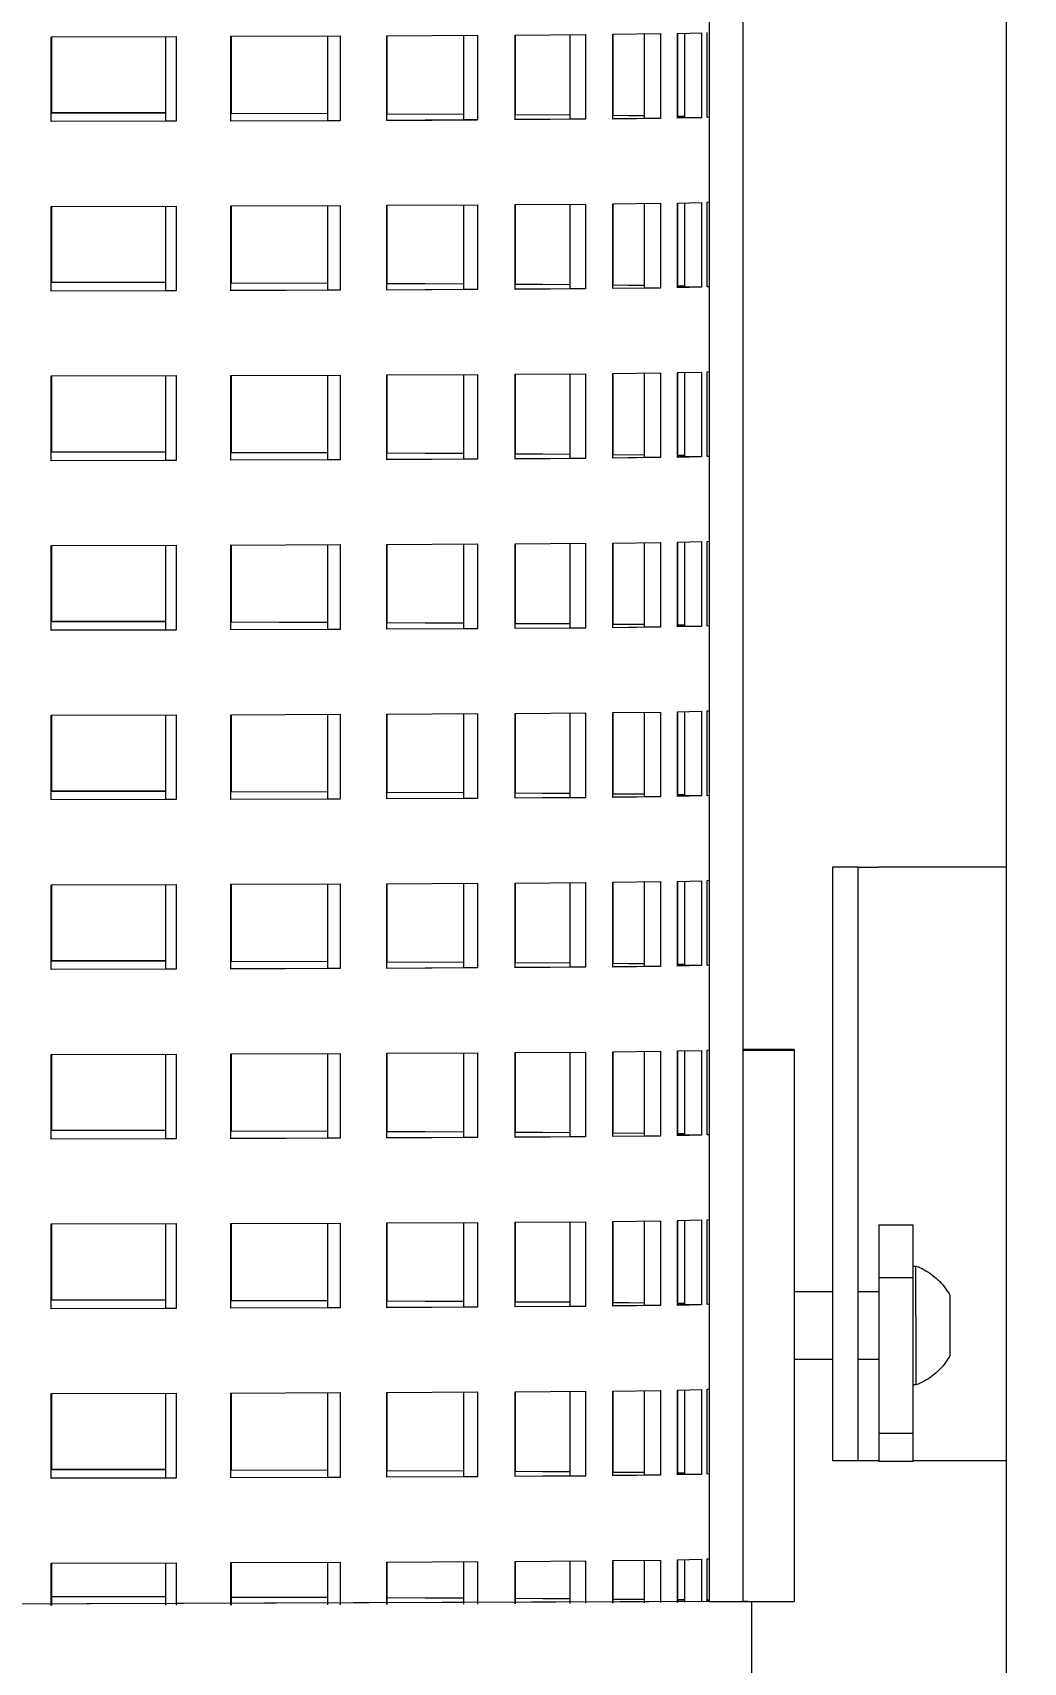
# Model space of a CAD drawing. Header units: millimetres. Extents: x 311 to 4068, y 1050 to 3803.
# Drawn here: x 828.9 to 945.8, y 2963.6 to 3155.8 of the extents above; entities that cross this region are included whole.
import ezdxf

# ---------------------------------------------------------------- set-up
doc = ezdxf.new("R2010")
doc.units = ezdxf.units.MM
doc.layers.add('ZANO_R', color=7, linetype='Continuous', lineweight=0)
doc.layers.add('ZANO_W', color=1, linetype='Continuous', lineweight=0)
doc.styles.get("Standard").update_dxf_attribs({"font": 'ARIALUNI.TTF'})
doc.dimstyles.new('pl i ang', dxfattribs={"dimtxt": 50, "dimasz": 50, "dimexe": 1.25, "dimexo": 0.625, "dimgap": 10, "dimtad": 1, "dimtoh": 1, "dimtxsty": 'Standard', "dimcen": 2.5, "dimclrd": 1, "dimclre": 1, "dimclrt": 1, "dimadec": 0, "dimazin": 0, "dimtfac": 1, "dimtmove": 0, "dimatfit": 3, "dimfxl": 1, "dimarcsym": 1})

# ---------------------------------------------------------------- blocks, each defined once
blk = doc.blocks.new('*D409')
at = {"layer": 'ZANO_W', "color": 1, "lineweight": -2}
for p, q in [((748.74, 3712.07), (1183.47, 3712.07)), ((1173.47, 3672.07), (1173.47, 2589.42)), ((1034.37, 2549.42), (1183.47, 2549.42))]:
    blk.add_line(p, q, dxfattribs=at)
at = {"layer": 'ZANO_W', "color": 1}
for points in [[(1180.14, 3672.07), (1166.81, 3672.07), (1173.47, 3712.07)], [(1166.81, 2589.42), (1180.14, 2589.42), (1173.47, 2549.42)]]:
    blk.add_solid(points, dxfattribs=at)
at = {"layer": 'ZANO_W', "color": 1, "insert": (1143.04, 3130.74), "char_height": 40, "attachment_point": 5, "rotation": 90}
blk.add_mtext('1163', dxfattribs=at)

msp = doc.modelspace()

# ---------------------------------------------------------------- linework, layer by layer
at = {"layer": 'ZANO_R'}
for p, q in [((908.74, 3310.7), (908.74, 2970.79)), ((912.74, 2970.79), (912.74, 3310.78)), ((943.74, 3297.42), (943.74, 2779.42)), ((831.14, 3155.33), (845.88, 3155.37)), ((831.14, 3145.33), (831.14, 3155.33)), ((831.17, 3155.33), (831.17, 3146.39)), ((844.62, 3155.37), (844.62, 3145.37)), ((845.88, 3155.37), (845.88, 3145.37)), ((852.33, 3155.39), (865.21, 3155.44)), ((852.33, 3145.39), (852.33, 3155.39)), ((852.35, 3155.39), (852.35, 3146.33)), ((863.72, 3155.43), (863.72, 3145.44)), ((865.21, 3155.44), (865.21, 3145.44)), ((870.72, 3155.46), (881.42, 3155.52)), ((870.72, 3145.46), (870.72, 3155.46)), ((870.73, 3155.46), (870.73, 3146.26)), ((879.75, 3155.51), (879.75, 3145.52)), ((881.42, 3155.52), (881.42, 3145.52)), ((885.86, 3155.54), (894.13, 3155.6)), ((885.86, 3145.54), (885.86, 3155.54)), ((885.87, 3155.54), (885.87, 3146.18)), ((892.3, 3155.59), (892.3, 3145.61)), ((894.13, 3155.6), (894.13, 3145.6)), ((897.37, 3155.63), (903, 3155.7)), ((897.37, 3145.63), (897.37, 3155.63)), ((897.38, 3155.63), (897.38, 3146.09)), ((901.07, 3155.67), (901.07, 3145.7)), ((903, 3155.7), (903, 3145.7)), ((904.98, 3155.73), (907.83, 3155.79)), ((904.98, 3145.73), (904.98, 3155.73)), ((904.99, 3155.73), (904.99, 3145.99)), ((905.84, 3155.74), (905.84, 3145.8)), ((907.83, 3155.79), (907.83, 3145.79)), ((908.5, 3145.83), (908.5, 3155.83)), ((831.17, 3146.39), (831.14, 3146.39)), ((831.14, 3146.38), (844.62, 3146.35)), ((844.62, 3146.36), (831.17, 3146.39)), ((852.35, 3146.33), (852.33, 3146.33)), ((852.33, 3146.32), (863.72, 3146.28)), ((852.35, 3146.33), (863.72, 3146.29)), ((845.88, 3145.37), (831.14, 3145.33)), ((844.62, 3145.37), (831.14, 3145.34)), ((845.88, 3145.37), (844.62, 3145.37)), ((865.21, 3145.44), (852.33, 3145.39)), ((863.72, 3145.44), (852.33, 3145.4)), ((865.21, 3145.44), (863.72, 3145.44)), ((870.73, 3146.26), (870.72, 3146.26)), ((870.72, 3146.25), (879.75, 3146.2)), ((879.75, 3145.52), (870.72, 3145.47)), ((870.72, 3145.46), (881.42, 3145.52)), ((870.73, 3146.26), (879.75, 3146.21)), ((881.42, 3145.52), (879.75, 3145.52)), ((885.87, 3146.18), (885.86, 3146.18)), ((885.86, 3146.16), (892.3, 3146.11)), ((892.3, 3145.61), (885.86, 3145.56)), ((894.13, 3145.6), (885.86, 3145.54)), ((885.87, 3146.18), (892.3, 3146.13)), ((894.13, 3145.6), (892.3, 3145.61)), ((897.38, 3146.09), (897.37, 3146.09)), ((897.37, 3146.07), (901.07, 3146.02)), ((903, 3145.7), (897.37, 3145.63)), ((901.07, 3145.7), (897.37, 3145.65)), ((897.38, 3146.09), (901.07, 3146.05)), ((903, 3145.7), (901.07, 3145.7)), ((904.99, 3145.99), (904.98, 3145.99)), ((904.98, 3145.95), (905.84, 3145.92)), ((905.84, 3145.8), (904.98, 3145.77)), ((907.83, 3145.79), (904.98, 3145.73)), ((904.99, 3145.99), (905.84, 3145.98)), ((907.83, 3145.79), (905.84, 3145.8)), ((908.5, 3145.89), (908.74, 3145.86)), ((908.74, 3145.86), (908.5, 3145.83)), ((831.14, 3135.33), (845.88, 3135.37)), ((831.14, 3125.33), (831.14, 3135.33)), ((831.17, 3135.33), (831.17, 3126.39)), ((844.62, 3135.37), (844.62, 3125.37)), ((845.88, 3135.37), (845.88, 3125.37)), ((852.33, 3135.39), (865.21, 3135.44)), ((852.33, 3125.39), (852.33, 3135.39)), ((852.35, 3135.39), (852.35, 3126.33)), ((863.72, 3135.43), (863.72, 3125.44)), ((865.21, 3135.44), (865.21, 3125.44)), ((870.72, 3135.46), (881.42, 3135.52)), ((870.72, 3125.46), (870.72, 3135.46)), ((870.73, 3135.46), (870.73, 3126.26)), ((879.75, 3135.51), (879.75, 3125.52)), ((881.42, 3135.52), (881.42, 3125.52)), ((885.86, 3135.54), (894.13, 3135.6)), ((885.86, 3125.54), (885.86, 3135.54)), ((885.87, 3135.54), (885.87, 3126.18)), ((892.3, 3135.59), (892.3, 3125.61)), ((894.13, 3135.6), (894.13, 3125.6)), ((897.37, 3135.63), (903, 3135.7)), ((897.37, 3125.63), (897.37, 3135.63)), ((897.38, 3135.63), (897.38, 3126.09)), ((901.07, 3135.67), (901.07, 3125.7)), ((903, 3135.7), (903, 3125.7)), ((904.98, 3135.73), (907.83, 3135.79)), ((904.98, 3125.73), (904.98, 3135.73)), ((904.99, 3135.73), (904.99, 3125.99)), ((905.84, 3135.74), (905.84, 3125.8)), ((907.83, 3135.79), (907.83, 3125.79)), ((908.5, 3135.83), (908.74, 3135.86)), ((908.5, 3125.83), (908.5, 3135.83)), ((831.17, 3126.39), (831.14, 3126.39)), ((831.14, 3126.38), (844.62, 3126.35)), ((845.88, 3125.37), (831.14, 3125.33)), ((844.62, 3125.37), (831.14, 3125.34)), ((831.17, 3126.39), (831.41, 3126.39)), ((844.62, 3126.36), (831.41, 3126.39)), ((845.88, 3125.37), (844.62, 3125.37)), ((852.35, 3126.33), (852.33, 3126.33)), ((852.33, 3126.32), (863.72, 3126.28)), ((865.21, 3125.44), (852.33, 3125.39)), ((863.72, 3125.44), (852.33, 3125.4)), ((852.35, 3126.33), (863.72, 3126.29)), ((865.21, 3125.44), (863.72, 3125.44)), ((870.73, 3126.26), (870.72, 3126.26)), ((870.72, 3126.25), (879.75, 3126.2)), ((881.42, 3125.52), (870.72, 3125.46)), ((879.75, 3125.52), (870.72, 3125.47)), ((870.73, 3126.26), (879.75, 3126.21)), ((881.42, 3125.52), (879.75, 3125.52)), ((885.87, 3126.18), (885.86, 3126.18)), ((885.86, 3126.16), (892.3, 3126.11)), ((892.3, 3125.61), (885.86, 3125.56)), ((894.13, 3125.6), (885.86, 3125.54)), ((885.87, 3126.18), (892.3, 3126.13)), ((894.13, 3125.6), (892.3, 3125.61)), ((897.38, 3126.09), (897.37, 3126.09)), ((897.37, 3126.07), (901.07, 3126.02)), ((903, 3125.7), (897.37, 3125.63)), ((901.07, 3125.7), (897.37, 3125.65)), ((897.38, 3126.09), (901.07, 3126.05)), ((903, 3125.7), (901.07, 3125.7)), ((904.99, 3125.99), (904.98, 3125.99)), ((904.98, 3125.95), (905.84, 3125.92)), ((905.84, 3125.8), (904.98, 3125.77)), ((907.83, 3125.79), (904.98, 3125.73)), ((904.99, 3125.99), (905.84, 3125.98)), ((907.83, 3125.79), (905.84, 3125.8)), ((908.5, 3125.89), (908.74, 3125.86)), ((908.74, 3125.86), (908.5, 3125.83)), ((885.86, 3115.54), (894.13, 3115.6)), ((892.3, 3115.59), (892.3, 3105.61)), ((894.13, 3115.6), (894.13, 3105.6)), ((897.37, 3115.63), (903, 3115.7)), ((897.37, 3105.63), (897.37, 3115.63)), ((897.38, 3115.63), (897.38, 3106.09)), ((901.07, 3115.67), (901.07, 3105.7)), ((903, 3115.7), (903, 3105.7)), ((904.98, 3115.73), (907.83, 3115.8)), ((904.98, 3105.73), (904.98, 3115.73)), ((904.99, 3115.73), (904.99, 3105.99)), ((905.84, 3115.74), (905.84, 3105.8)), ((907.83, 3115.8), (907.83, 3105.8)), ((908.5, 3115.83), (908.74, 3115.86)), ((908.5, 3105.83), (908.5, 3115.83)), ((831.14, 3115.33), (845.88, 3115.37)), ((831.14, 3105.33), (831.14, 3115.33)), ((831.17, 3115.33), (831.17, 3106.39)), ((844.62, 3115.37), (844.62, 3105.38)), ((845.88, 3115.37), (845.88, 3105.37)), ((852.33, 3115.39), (865.21, 3115.44)), ((852.33, 3105.39), (852.33, 3115.39)), ((852.35, 3115.39), (852.35, 3106.33)), ((863.72, 3115.43), (863.72, 3105.44)), ((865.21, 3115.44), (865.21, 3105.44)), ((870.72, 3115.46), (881.42, 3115.52)), ((870.72, 3105.46), (870.72, 3115.46)), ((870.73, 3115.46), (870.73, 3106.26)), ((879.75, 3115.51), (879.75, 3105.52)), ((881.42, 3115.52), (881.42, 3105.52)), ((885.86, 3105.54), (885.86, 3115.54)), ((885.87, 3115.54), (885.87, 3106.18)), ((831.17, 3106.39), (831.14, 3106.39)), ((831.14, 3106.38), (844.62, 3106.35)), ((844.62, 3106.36), (831.17, 3106.39)), ((852.35, 3106.33), (852.33, 3106.33)), ((852.33, 3106.32), (863.72, 3106.28)), ((852.35, 3106.33), (863.72, 3106.29)), ((870.73, 3106.26), (870.72, 3106.26)), ((870.72, 3106.25), (879.75, 3106.2)), ((870.73, 3106.26), (879.75, 3106.21)), ((885.87, 3106.18), (885.86, 3106.18)), ((885.86, 3106.16), (892.3, 3106.11)), ((885.87, 3106.18), (892.3, 3106.13)), ((897.38, 3106.09), (897.37, 3106.09)), ((897.37, 3106.07), (901.07, 3106.02)), ((897.38, 3106.09), (901.07, 3106.05)), ((904.99, 3105.99), (904.98, 3105.99)), ((904.98, 3105.95), (905.84, 3105.93)), ((904.99, 3105.99), (905.84, 3105.98)), ((844.62, 3105.38), (831.14, 3105.34)), ((845.88, 3105.37), (831.14, 3105.33)), ((845.88, 3105.37), (844.62, 3105.38)), ((865.21, 3105.44), (852.33, 3105.39)), ((863.72, 3105.44), (852.33, 3105.4)), ((865.21, 3105.44), (863.72, 3105.44)), ((881.42, 3105.52), (870.72, 3105.46)), ((879.75, 3105.52), (870.72, 3105.47)), ((881.42, 3105.52), (879.75, 3105.52)), ((892.3, 3105.61), (885.86, 3105.56)), ((894.13, 3105.6), (885.86, 3105.54)), ((894.13, 3105.6), (892.3, 3105.61)), ((903, 3105.7), (897.37, 3105.63)), ((901.07, 3105.7), (897.37, 3105.65)), ((903, 3105.7), (901.07, 3105.7)), ((907.83, 3105.8), (904.98, 3105.73)), ((905.84, 3105.8), (904.98, 3105.77)), ((907.83, 3105.8), (905.84, 3105.8)), ((908.5, 3105.89), (908.74, 3105.86)), ((908.74, 3105.86), (908.5, 3105.83)), ((831.14, 3095.33), (845.88, 3095.37)), ((831.14, 3085.33), (831.14, 3095.33)), ((831.17, 3095.33), (831.17, 3086.39)), ((844.62, 3095.37), (844.62, 3085.38)), ((845.88, 3095.37), (845.88, 3085.37)), ((852.33, 3085.39), (852.33, 3095.39)), ((852.35, 3095.39), (852.33, 3095.39)), ((852.35, 3095.39), (865.21, 3095.44)), ((852.35, 3095.39), (852.35, 3086.33)), ((863.72, 3095.43), (863.72, 3085.44)), ((865.21, 3095.44), (865.21, 3085.44)), ((870.72, 3095.46), (881.42, 3095.52)), ((870.72, 3085.46), (870.72, 3095.46)), ((870.73, 3095.46), (870.73, 3086.26)), ((879.75, 3095.51), (879.75, 3085.52)), ((881.42, 3095.52), (881.42, 3085.52)), ((885.86, 3095.54), (894.13, 3095.6)), ((885.86, 3085.54), (885.86, 3095.54)), ((885.87, 3095.54), (885.87, 3086.18)), ((892.3, 3095.59), (892.3, 3085.61)), ((894.13, 3095.6), (894.13, 3085.6)), ((897.37, 3095.63), (903, 3095.7)), ((897.37, 3085.63), (897.37, 3095.63)), ((897.38, 3095.63), (897.38, 3086.09)), ((901.07, 3095.67), (901.07, 3085.7)), ((903, 3095.7), (903, 3085.7)), ((904.98, 3095.73), (907.83, 3095.8)), ((904.98, 3085.73), (904.98, 3095.73)), ((904.99, 3095.73), (904.99, 3085.99)), ((905.84, 3095.74), (905.84, 3085.8)), ((907.83, 3095.8), (907.83, 3085.8)), ((908.5, 3095.83), (908.74, 3095.86)), ((908.5, 3085.83), (908.5, 3095.83)), ((831.17, 3086.39), (831.14, 3086.39)), ((831.14, 3086.38), (844.62, 3086.35)), ((844.62, 3085.38), (831.14, 3085.34)), ((845.88, 3085.37), (831.14, 3085.33)), ((831.17, 3086.39), (831.41, 3086.39)), ((844.62, 3086.36), (831.41, 3086.39)), ((845.88, 3085.37), (844.62, 3085.38)), ((852.35, 3086.33), (852.33, 3086.33)), ((852.33, 3086.32), (863.72, 3086.28)), ((865.21, 3085.44), (852.33, 3085.39)), ((863.72, 3085.44), (852.33, 3085.4)), ((852.35, 3086.33), (863.72, 3086.29)), ((865.21, 3085.44), (863.72, 3085.44)), ((870.73, 3086.26), (870.72, 3086.26)), ((870.72, 3086.25), (879.75, 3086.2)), ((881.42, 3085.52), (870.72, 3085.46)), ((879.75, 3085.52), (870.72, 3085.47)), ((870.73, 3086.26), (879.75, 3086.21)), ((881.42, 3085.52), (879.75, 3085.52)), ((885.87, 3086.18), (885.86, 3086.18)), ((885.86, 3086.16), (892.3, 3086.11)), ((892.3, 3085.61), (885.86, 3085.56)), ((894.13, 3085.6), (885.86, 3085.54)), ((885.87, 3086.18), (892.3, 3086.13)), ((894.13, 3085.6), (892.3, 3085.61)), ((897.38, 3086.09), (897.37, 3086.09)), ((897.37, 3086.07), (901.07, 3086.02)), ((903, 3085.7), (897.37, 3085.63)), ((901.07, 3085.7), (897.37, 3085.65)), ((897.38, 3086.09), (901.07, 3086.05)), ((903, 3085.7), (901.07, 3085.7)), ((904.99, 3085.99), (904.98, 3085.99)), ((904.98, 3085.95), (905.84, 3085.93)), ((907.83, 3085.8), (904.98, 3085.73)), ((905.84, 3085.8), (904.98, 3085.77)), ((904.99, 3085.99), (905.84, 3085.98)), ((907.83, 3085.8), (905.84, 3085.8)), ((908.5, 3085.89), (908.74, 3085.86)), ((908.74, 3085.86), (908.5, 3085.83)), ((831.14, 3075.33), (845.88, 3075.37)), ((831.14, 3065.33), (831.14, 3075.33)), ((831.17, 3075.33), (831.17, 3066.39)), ((844.62, 3075.37), (844.62, 3065.38)), ((845.88, 3075.37), (845.88, 3065.37)), ((852.33, 3075.39), (865.21, 3075.44)), ((852.33, 3065.39), (852.33, 3075.39)), ((852.35, 3075.39), (852.35, 3066.33)), ((863.72, 3075.43), (863.72, 3065.44)), ((865.21, 3075.44), (865.21, 3065.44)), ((870.72, 3075.46), (881.42, 3075.52)), ((870.72, 3065.46), (870.72, 3075.46)), ((870.73, 3075.46), (870.73, 3066.26)), ((879.75, 3075.51), (879.75, 3065.52)), ((881.42, 3075.52), (881.42, 3065.52)), ((885.86, 3075.54), (894.13, 3075.6)), ((885.86, 3065.54), (885.86, 3075.54)), ((885.87, 3075.54), (885.87, 3066.18)), ((892.3, 3075.59), (892.3, 3065.61)), ((894.13, 3075.6), (894.13, 3065.6)), ((897.37, 3075.63), (903, 3075.7)), ((897.37, 3065.63), (897.37, 3075.63)), ((897.38, 3075.63), (897.38, 3066.09)), ((901.07, 3075.67), (901.07, 3065.7)), ((903, 3075.7), (903, 3065.7)), ((904.98, 3075.73), (907.83, 3075.8)), ((904.98, 3065.73), (904.98, 3075.73)), ((904.99, 3075.73), (904.99, 3065.99)), ((905.84, 3075.74), (905.84, 3065.8)), ((907.83, 3075.8), (907.83, 3065.8)), ((908.5, 3075.83), (908.74, 3075.86)), ((908.5, 3065.83), (908.5, 3075.83)), ((831.17, 3066.39), (831.14, 3066.39)), ((831.14, 3066.38), (844.62, 3066.35)), ((844.62, 3066.36), (831.17, 3066.39)), ((852.35, 3066.33), (852.33, 3066.33)), ((852.33, 3066.32), (863.72, 3066.28)), ((852.35, 3066.33), (863.72, 3066.29)), ((870.73, 3066.26), (870.72, 3066.26)), ((870.72, 3066.25), (879.75, 3066.2)), ((870.73, 3066.26), (879.75, 3066.21)), ((885.87, 3066.18), (885.86, 3066.18)), ((885.86, 3066.16), (892.3, 3066.11)), ((892.3, 3065.61), (885.86, 3065.56)), ((894.13, 3065.6), (885.86, 3065.54)), ((885.87, 3066.18), (892.3, 3066.13)), ((894.13, 3065.6), (892.3, 3065.61)), ((897.38, 3066.09), (897.37, 3066.09)), ((897.37, 3066.07), (901.07, 3066.02)), ((903, 3065.7), (897.37, 3065.63)), ((901.07, 3065.7), (897.37, 3065.65)), ((897.38, 3066.09), (901.07, 3066.05)), ((903, 3065.7), (901.07, 3065.7)), ((904.99, 3065.99), (904.98, 3065.99)), ((904.98, 3065.95), (905.84, 3065.93)), ((907.83, 3065.8), (904.98, 3065.73)), ((905.84, 3065.8), (904.98, 3065.77)), ((904.99, 3065.99), (905.84, 3065.98)), ((907.83, 3065.8), (905.84, 3065.8)), ((908.5, 3065.89), (908.74, 3065.86)), ((908.74, 3065.86), (908.5, 3065.83)), ((844.62, 3065.38), (831.14, 3065.34)), ((845.88, 3065.37), (831.14, 3065.33)), ((845.88, 3065.37), (844.62, 3065.38)), ((865.21, 3065.44), (852.33, 3065.39)), ((863.72, 3065.44), (852.33, 3065.4)), ((865.02, 3065.44), (863.72, 3065.44)), ((881.42, 3065.52), (870.72, 3065.46)), ((879.75, 3065.52), (870.72, 3065.47)), ((881.42, 3065.52), (879.75, 3065.52)), ((926.26, 3057.42), (923.26, 3057.42)), ((923.26, 3057.42), (923.26, 3047.42)), ((926.26, 3057.42), (928.66, 3057.42)), ((926.26, 3057.42), (926.26, 3047.42)), ((943.74, 3057.42), (928.66, 3057.42)), ((831.14, 3055.33), (845.88, 3055.37)), ((831.14, 3045.33), (831.14, 3055.33)), ((831.17, 3055.33), (831.17, 3046.39)), ((844.62, 3055.37), (844.62, 3045.38)), ((845.88, 3055.37), (845.88, 3045.37)), ((852.33, 3055.39), (865.21, 3055.44)), ((852.33, 3045.39), (852.33, 3055.39)), ((852.35, 3055.39), (852.35, 3046.33)), ((863.72, 3055.43), (863.72, 3045.44)), ((865.21, 3055.44), (865.21, 3045.44)), ((870.72, 3055.46), (881.42, 3055.52)), ((870.72, 3045.46), (870.72, 3055.46)), ((870.73, 3055.46), (870.73, 3046.26)), ((879.75, 3055.51), (879.75, 3045.52)), ((881.42, 3055.52), (881.42, 3045.52)), ((885.86, 3055.54), (894.13, 3055.6)), ((885.86, 3045.54), (885.86, 3055.54)), ((885.87, 3055.54), (885.87, 3046.18)), ((892.3, 3055.59), (892.3, 3045.61)), ((894.13, 3055.6), (894.13, 3045.6)), ((897.37, 3055.63), (903, 3055.7)), ((897.37, 3045.63), (897.37, 3055.63)), ((897.38, 3055.63), (897.38, 3046.09)), ((901.07, 3055.67), (901.07, 3045.7)), ((903, 3055.7), (903, 3045.7)), ((904.98, 3055.73), (907.83, 3055.8)), ((904.98, 3045.73), (904.98, 3055.73)), ((904.99, 3055.73), (904.99, 3045.99)), ((905.84, 3055.74), (905.84, 3045.8)), ((907.83, 3055.8), (907.83, 3045.8)), ((908.5, 3055.83), (908.74, 3055.86)), ((908.5, 3045.83), (908.5, 3055.83)), ((831.17, 3046.39), (831.14, 3046.39)), ((831.14, 3046.38), (844.62, 3046.35)), ((844.62, 3046.36), (831.17, 3046.39)), ((923.26, 3047.42), (923.26, 2997.42)), ((926.26, 3047.42), (926.26, 2997.42)), ((844.62, 3045.38), (831.14, 3045.34)), ((845.88, 3045.37), (831.14, 3045.33)), ((845.88, 3045.37), (844.62, 3045.38)), ((852.35, 3046.33), (852.33, 3046.33)), ((852.33, 3046.32), (863.72, 3046.28)), ((865.21, 3045.44), (852.33, 3045.39)), ((863.72, 3045.44), (852.33, 3045.4)), ((852.35, 3046.33), (863.72, 3046.29)), ((865.21, 3045.44), (863.72, 3045.44)), ((870.73, 3046.26), (870.72, 3046.26)), ((870.72, 3046.25), (879.75, 3046.2)), ((881.42, 3045.52), (870.72, 3045.46)), ((879.75, 3045.52), (870.72, 3045.47)), ((870.73, 3046.26), (879.75, 3046.21)), ((881.42, 3045.52), (879.75, 3045.52)), ((885.87, 3046.18), (885.86, 3046.18)), ((885.86, 3046.16), (892.3, 3046.11)), ((892.3, 3045.61), (885.86, 3045.56)), ((894.13, 3045.6), (885.86, 3045.54)), ((885.87, 3046.18), (892.3, 3046.13)), ((894.13, 3045.6), (892.3, 3045.61)), ((897.38, 3046.09), (897.37, 3046.09)), ((897.37, 3046.07), (901.07, 3046.02)), ((903, 3045.7), (897.37, 3045.63)), ((901.07, 3045.7), (897.37, 3045.65)), ((897.38, 3046.09), (901.07, 3046.05)), ((903, 3045.7), (901.07, 3045.7)), ((904.99, 3045.99), (904.98, 3045.99)), ((904.98, 3045.95), (905.84, 3045.93)), ((907.83, 3045.8), (904.98, 3045.73)), ((905.84, 3045.8), (904.98, 3045.77)), ((904.99, 3045.99), (905.84, 3045.98)), ((907.83, 3045.8), (905.84, 3045.8)), ((908.5, 3045.89), (908.74, 3045.86)), ((908.74, 3045.86), (908.5, 3045.83)), ((831.14, 3035.33), (845.88, 3035.37)), ((831.14, 3025.33), (831.14, 3035.33)), ((831.17, 3035.33), (831.17, 3026.39)), ((844.62, 3035.37), (844.62, 3025.38)), ((845.88, 3035.37), (845.88, 3025.37)), ((852.33, 3035.39), (865.21, 3035.44)), ((852.33, 3025.39), (852.33, 3035.39)), ((852.35, 3035.39), (852.35, 3026.33)), ((863.72, 3035.43), (863.72, 3025.44)), ((865.21, 3035.44), (865.21, 3025.44)), ((870.72, 3035.46), (881.42, 3035.52)), ((870.72, 3025.46), (870.72, 3035.46)), ((870.73, 3035.46), (870.73, 3026.26)), ((879.75, 3035.51), (879.75, 3025.52)), ((881.42, 3035.52), (881.42, 3025.52)), ((885.86, 3035.54), (894.13, 3035.6)), ((885.86, 3025.54), (885.86, 3035.54)), ((885.87, 3035.54), (885.87, 3026.18)), ((892.3, 3035.59), (892.3, 3025.61)), ((894.13, 3035.6), (894.13, 3025.6)), ((897.37, 3035.63), (903, 3035.7)), ((897.37, 3025.63), (897.37, 3035.63)), ((897.38, 3035.63), (897.38, 3026.09)), ((901.07, 3035.67), (901.07, 3025.7)), ((903, 3035.7), (903, 3025.7)), ((904.98, 3035.73), (907.83, 3035.8)), ((904.98, 3025.73), (904.98, 3035.73)), ((904.99, 3035.73), (904.99, 3025.99)), ((905.84, 3035.74), (905.84, 3025.8)), ((907.83, 3035.8), (907.83, 3025.8)), ((908.5, 3035.83), (908.74, 3035.86)), ((908.5, 3025.83), (908.5, 3035.83)), ((918.74, 3035.91), (912.74, 3035.91)), ((912.74, 3035.81), (918.74, 3035.81)), ((918.74, 3035.91), (918.74, 3035.81)), ((918.74, 3035.81), (918.74, 2970.81)), ((831.17, 3026.39), (831.14, 3026.39)), ((831.14, 3026.38), (844.62, 3026.35)), ((844.62, 3025.38), (831.14, 3025.34)), ((845.88, 3025.37), (831.14, 3025.33)), ((844.62, 3026.36), (831.17, 3026.39)), ((845.88, 3025.37), (844.62, 3025.38)), ((852.35, 3026.33), (852.33, 3026.33)), ((852.33, 3026.32), (863.72, 3026.28)), ((865.21, 3025.44), (852.33, 3025.39)), ((863.72, 3025.44), (852.33, 3025.4)), ((852.35, 3026.33), (863.72, 3026.29)), ((865.21, 3025.44), (863.72, 3025.44)), ((870.73, 3026.26), (870.72, 3026.26)), ((870.72, 3026.25), (879.75, 3026.2)), ((881.42, 3025.52), (870.72, 3025.46)), ((879.75, 3025.52), (870.72, 3025.47)), ((870.73, 3026.26), (879.75, 3026.21)), ((881.42, 3025.52), (879.75, 3025.52)), ((885.87, 3026.18), (885.86, 3026.18)), ((885.86, 3026.16), (892.3, 3026.11)), ((892.3, 3025.61), (885.86, 3025.56)), ((894.13, 3025.6), (885.86, 3025.54)), ((885.87, 3026.18), (892.3, 3026.13)), ((894.13, 3025.6), (892.3, 3025.61)), ((897.38, 3026.09), (897.37, 3026.09)), ((897.37, 3026.07), (901.07, 3026.02)), ((903, 3025.7), (897.37, 3025.63)), ((901.07, 3025.7), (897.37, 3025.66)), ((897.38, 3026.09), (901.07, 3026.05)), ((903, 3025.7), (901.07, 3025.7)), ((904.99, 3025.99), (904.98, 3025.99)), ((904.98, 3025.95), (905.84, 3025.93)), ((907.83, 3025.8), (904.98, 3025.73)), ((905.84, 3025.8), (904.98, 3025.77)), ((904.99, 3025.99), (905.84, 3025.98)), ((907.83, 3025.8), (905.84, 3025.8)), ((908.5, 3025.89), (908.74, 3025.86)), ((908.74, 3025.86), (908.5, 3025.83)), ((885.86, 3015.54), (894.13, 3015.6)), ((894.13, 3015.6), (894.13, 3005.6)), ((897.37, 3015.63), (903, 3015.7)), ((897.37, 3005.63), (897.37, 3015.63)), ((897.38, 3015.63), (897.38, 3006.09)), ((901.07, 3015.67), (901.07, 3005.7)), ((903, 3015.7), (903, 3005.7)), ((904.98, 3015.73), (907.83, 3015.8)), ((904.98, 3005.73), (904.98, 3015.73)), ((904.99, 3015.73), (904.99, 3005.99)), ((905.84, 3015.74), (905.84, 3005.8)), ((907.83, 3015.8), (907.83, 3005.8)), ((908.5, 3015.83), (908.74, 3015.86)), ((908.5, 3005.83), (908.5, 3015.83)), ((831.14, 3015.33), (845.88, 3015.37)), ((831.14, 3005.33), (831.14, 3015.33)), ((831.17, 3015.33), (831.17, 3006.39)), ((844.62, 3015.37), (844.62, 3005.38)), ((845.88, 3015.37), (845.88, 3005.37)), ((852.33, 3015.39), (865.21, 3015.44)), ((852.33, 3005.39), (852.33, 3015.39)), ((852.35, 3015.39), (852.35, 3006.33)), ((863.72, 3015.43), (863.72, 3005.44)), ((865.21, 3015.44), (865.21, 3005.44)), ((870.72, 3015.46), (881.42, 3015.52)), ((870.72, 3005.46), (870.72, 3015.46)), ((870.73, 3015.46), (870.73, 3006.26)), ((879.75, 3015.51), (879.75, 3005.52)), ((881.42, 3015.52), (881.42, 3005.52)), ((885.86, 3005.54), (885.86, 3015.54)), ((885.87, 3015.54), (885.87, 3006.18)), ((892.3, 3015.59), (892.3, 3005.61)), ((928.74, 3015.22), (928.74, 3015.22)), ((928.74, 3015.22), (928.74, 3015.22)), ((928.74, 3015.22), (928.74, 3015.22)), ((928.74, 3015.22), (928.74, 3015.22)), ((928.74, 3015.22), (928.74, 3015.22)), ((928.74, 3015.22), (928.74, 3015.2)), ((928.74, 3015.22), (932.74, 3015.22)), ((928.74, 3015.2), (928.74, 3015.13)), ((928.74, 3015.13), (928.74, 3014.83)), ((928.74, 3014.83), (928.74, 3013.63)), ((932.74, 3015.22), (932.74, 3015.22)), ((932.74, 3015.22), (932.74, 3015.22)), ((932.74, 3015.22), (932.74, 3015.22)), ((932.74, 3015.22), (932.74, 3015.22)), ((932.74, 3015.22), (932.74, 3015.22)), ((932.74, 3015.22), (932.74, 3015.2)), ((932.74, 3015.2), (932.74, 3015.13)), ((932.74, 3015.13), (932.74, 3014.83)), ((932.74, 3014.83), (932.74, 3013.63)), ((928.74, 3013.63), (928.74, 3009.03)), ((932.74, 3013.63), (932.74, 3009.03)), ((932.74, 3010.36), (933.12, 3010.36)), ((933.12, 3004.42), (933.12, 3010.36)), ((933.12, 3010.36), (933.37, 3010.27)), ((933.37, 3010.27), (933.6, 3010.17)), ((933.6, 3010.17), (933.84, 3010.06)), ((933.84, 3010.06), (934.07, 3009.94)), ((934.07, 3009.94), (934.3, 3009.81)), ((928.74, 3009.03), (932.74, 3009.03)), ((928.74, 3009.03), (928.74, 2992.12)), ((932.74, 3009.03), (932.74, 2992.12)), ((934.3, 3009.81), (934.52, 3009.68)), ((934.52, 3009.68), (934.74, 3009.54)), ((934.74, 3009.54), (934.95, 3009.39)), ((934.95, 3009.39), (935.16, 3009.23)), ((935.16, 3009.23), (935.36, 3009.07)), ((935.36, 3009.07), (935.55, 3008.9)), ((935.55, 3008.9), (935.74, 3008.72)), ((935.74, 3008.72), (935.93, 3008.54)), ((935.93, 3008.54), (936.1, 3008.35)), ((936.1, 3008.35), (936.27, 3008.15)), ((936.27, 3008.15), (936.44, 3007.95)), ((936.44, 3007.95), (936.59, 3007.74)), ((831.17, 3006.39), (831.14, 3006.39)), ((831.14, 3006.38), (844.62, 3006.35)), ((831.17, 3006.39), (831.41, 3006.39)), ((844.62, 3006.36), (831.41, 3006.39)), ((852.35, 3006.33), (852.33, 3006.33)), ((852.33, 3006.32), (863.72, 3006.28)), ((852.35, 3006.33), (863.72, 3006.29)), ((870.73, 3006.26), (870.72, 3006.26)), ((870.72, 3006.25), (879.75, 3006.2)), ((870.73, 3006.26), (879.75, 3006.21)), ((885.87, 3006.18), (885.86, 3006.18)), ((885.86, 3006.16), (892.3, 3006.11)), ((885.87, 3006.18), (892.3, 3006.13)), ((897.38, 3006.09), (897.37, 3006.09)), ((897.37, 3006.07), (901.07, 3006.02)), ((897.38, 3006.09), (901.07, 3006.05)), ((904.99, 3005.99), (904.98, 3005.99)), ((904.99, 3005.99), (905.84, 3005.98)), ((918.74, 3007.36), (923.26, 3007.36)), ((926.26, 3007.36), (928.74, 3007.36)), ((936.59, 3007.74), (936.74, 3007.53)), ((936.74, 3007.53), (936.88, 3007.31)), ((936.88, 3007.31), (937.02, 3007.09)), ((937.02, 3007.09), (937.14, 3006.86)), ((937.14, 2999.9), (937.14, 3006.86)), ((844.62, 3005.38), (831.14, 3005.34)), ((845.88, 3005.37), (831.14, 3005.33)), ((845.88, 3005.37), (844.62, 3005.38)), ((865.21, 3005.44), (852.33, 3005.39)), ((863.72, 3005.44), (852.33, 3005.4)), ((865.21, 3005.44), (863.72, 3005.44)), ((881.42, 3005.52), (870.72, 3005.46)), ((879.75, 3005.52), (870.72, 3005.47)), ((881.42, 3005.52), (879.75, 3005.52)), ((892.3, 3005.61), (885.86, 3005.56)), ((894.13, 3005.6), (885.86, 3005.54)), ((894.13, 3005.6), (892.3, 3005.61)), ((903, 3005.7), (897.37, 3005.63)), ((901.07, 3005.7), (897.37, 3005.66)), ((903, 3005.7), (901.07, 3005.7)), ((904.98, 3005.95), (905.84, 3005.93)), ((907.83, 3005.8), (904.98, 3005.73)), ((905.84, 3005.8), (904.98, 3005.77)), ((907.83, 3005.8), (905.84, 3005.8)), ((908.5, 3005.9), (908.74, 3005.86)), ((908.74, 3005.86), (908.5, 3005.83)), ((933.12, 3004.42), (933.12, 2996.44)), ((923.26, 2999.36), (918.74, 2999.36)), ((928.74, 2999.36), (926.26, 2999.36)), ((936.1, 2998.38), (935.93, 2998.19)), ((936.27, 2998.57), (936.1, 2998.38)), ((936.44, 2998.77), (936.27, 2998.57)), ((936.59, 2998.98), (936.44, 2998.77)), ((936.74, 2999.19), (936.59, 2998.98)), ((936.88, 2999.41), (936.74, 2999.19)), ((937.02, 2999.63), (936.88, 2999.41)), ((937.14, 2999.86), (937.02, 2999.63)), ((937.14, 2999.87), (937.14, 2999.9)), ((937.14, 2999.86), (937.14, 2999.87)), ((937.14, 2999.86), (937.14, 2999.86)), ((937.14, 2999.86), (937.14, 2999.86)), ((937.14, 2999.86), (937.14, 2999.86)), ((937.14, 2999.86), (937.14, 2999.86)), ((937.14, 2999.86), (937.14, 2999.86)), ((937.14, 2999.86), (937.14, 2999.86)), ((937.14, 2999.86), (937.14, 2999.86)), ((923.26, 2997.42), (923.26, 2987.42)), ((926.26, 2997.42), (926.26, 2987.42)), ((933.37, 2996.45), (933.12, 2996.36)), ((933.12, 2996.44), (933.12, 2996.36)), ((933.6, 2996.56), (933.37, 2996.45)), ((933.84, 2996.67), (933.6, 2996.56)), ((934.07, 2996.78), (933.84, 2996.67)), ((934.3, 2996.91), (934.07, 2996.78)), ((934.52, 2997.04), (934.3, 2996.91)), ((934.74, 2997.19), (934.52, 2997.04)), ((934.95, 2997.34), (934.74, 2997.19)), ((935.16, 2997.49), (934.95, 2997.34)), ((935.36, 2997.66), (935.16, 2997.49)), ((935.55, 2997.83), (935.36, 2997.66)), ((935.74, 2998), (935.55, 2997.83)), ((935.93, 2998.19), (935.74, 2998)), ((831.14, 2995.33), (845.88, 2995.37)), ((831.14, 2985.33), (831.14, 2995.33)), ((831.17, 2995.33), (831.17, 2986.39)), ((844.62, 2995.37), (844.62, 2985.38)), ((845.88, 2995.37), (845.88, 2985.37)), ((852.33, 2995.39), (865.21, 2995.44)), ((852.33, 2985.39), (852.33, 2995.39)), ((852.35, 2995.39), (852.35, 2986.33)), ((863.72, 2995.43), (863.72, 2985.44)), ((865.21, 2995.44), (865.21, 2985.44)), ((870.72, 2995.46), (881.42, 2995.52)), ((870.72, 2985.46), (870.72, 2995.46)), ((870.73, 2995.46), (870.73, 2986.26)), ((879.75, 2995.51), (879.75, 2985.52)), ((881.42, 2995.52), (881.42, 2985.52)), ((885.86, 2995.54), (894.13, 2995.6)), ((885.86, 2985.54), (885.86, 2995.54)), ((885.87, 2995.54), (885.87, 2986.18)), ((892.3, 2995.59), (892.3, 2985.61)), ((894.13, 2995.6), (894.13, 2985.6)), ((897.37, 2995.63), (903, 2995.7)), ((897.37, 2985.63), (897.37, 2995.63)), ((897.38, 2995.63), (897.38, 2986.09)), ((901.07, 2995.67), (901.07, 2985.7)), ((903, 2995.7), (903, 2985.7)), ((904.98, 2995.73), (907.83, 2995.8)), ((904.98, 2985.73), (904.98, 2995.73)), ((904.99, 2995.73), (904.99, 2985.99)), ((905.84, 2995.74), (905.84, 2985.8)), ((907.83, 2995.8), (907.83, 2985.8)), ((908.5, 2995.83), (908.74, 2995.86)), ((908.5, 2985.83), (908.5, 2995.83)), ((933.12, 2996.36), (932.74, 2996.36)), ((928.74, 2992.12), (928.74, 2990.62)), ((928.74, 2990.62), (928.74, 2987.55)), ((932.74, 2990.62), (928.74, 2990.62)), ((932.74, 2992.12), (932.74, 2990.62)), ((932.74, 2990.62), (932.74, 2987.55)), ((923.26, 2987.42), (926.26, 2987.42)), ((926.26, 2987.42), (928.66, 2987.42)), ((928.66, 2987.42), (928.74, 2987.42)), ((928.74, 2987.55), (928.74, 2987.33)), ((932.74, 2987.32), (928.74, 2987.32)), ((932.74, 2987.55), (932.74, 2987.33)), ((932.74, 2987.42), (943.74, 2987.42)), ((831.17, 2986.39), (831.14, 2986.39)), ((831.14, 2986.38), (844.62, 2986.35)), ((844.62, 2985.38), (831.14, 2985.34)), ((845.88, 2985.37), (831.14, 2985.33)), ((844.62, 2986.36), (831.17, 2986.39)), ((845.88, 2985.37), (844.62, 2985.38)), ((852.35, 2986.33), (852.33, 2986.33)), ((852.33, 2986.32), (863.72, 2986.28)), ((865.21, 2985.44), (852.33, 2985.39)), ((863.72, 2985.44), (852.33, 2985.4)), ((852.35, 2986.33), (863.72, 2986.29)), ((865.21, 2985.44), (863.72, 2985.44)), ((870.73, 2986.26), (870.72, 2986.26)), ((870.72, 2986.25), (879.75, 2986.2)), ((881.42, 2985.52), (870.72, 2985.46)), ((879.75, 2985.52), (870.72, 2985.47)), ((870.73, 2986.26), (879.75, 2986.21)), ((881.42, 2985.52), (879.75, 2985.52)), ((885.87, 2986.18), (885.86, 2986.18)), ((885.86, 2986.16), (892.3, 2986.11)), ((892.3, 2985.61), (885.86, 2985.56)), ((894.13, 2985.6), (885.86, 2985.54)), ((885.87, 2986.18), (892.3, 2986.13)), ((894.13, 2985.6), (892.3, 2985.61)), ((897.38, 2986.09), (897.37, 2986.09)), ((897.37, 2986.07), (901.07, 2986.02)), ((903, 2985.7), (897.37, 2985.63)), ((901.07, 2985.7), (897.37, 2985.66)), ((897.38, 2986.09), (901.07, 2986.05)), ((903, 2985.7), (901.07, 2985.7)), ((904.99, 2985.99), (904.98, 2985.99)), ((904.98, 2985.95), (905.84, 2985.93)), ((907.83, 2985.8), (904.98, 2985.73)), ((905.84, 2985.8), (904.98, 2985.77)), ((904.99, 2985.99), (905.84, 2985.98)), ((907.83, 2985.8), (905.84, 2985.8)), ((908.5, 2985.9), (908.74, 2985.86)), ((908.74, 2985.86), (908.5, 2985.83)), ((831.14, 2975.33), (845.88, 2975.37)), ((831.14, 2970.33), (831.14, 2975.33)), ((831.17, 2975.33), (831.17, 2970.33)), ((844.62, 2975.37), (844.62, 2970.36)), ((845.88, 2975.37), (845.88, 2970.37)), ((852.33, 2975.39), (865.21, 2975.44)), ((852.33, 2970.39), (852.33, 2975.39)), ((852.35, 2975.39), (852.35, 2970.39)), ((863.72, 2975.43), (863.72, 2970.43)), ((865.21, 2975.44), (865.21, 2970.43)), ((870.72, 2975.46), (881.42, 2975.52)), ((870.72, 2970.46), (870.72, 2975.46)), ((870.73, 2975.46), (870.73, 2970.46)), ((879.75, 2975.51), (879.75, 2970.5)), ((881.42, 2975.52), (881.42, 2970.51)), ((885.86, 2975.54), (894.13, 2975.6)), ((885.86, 2970.54), (885.86, 2975.54)), ((885.87, 2975.54), (885.87, 2970.54)), ((892.3, 2975.59), (892.3, 2970.58)), ((894.13, 2975.6), (894.13, 2970.6)), ((897.37, 2975.63), (903, 2975.7)), ((897.37, 2970.62), (897.37, 2975.63)), ((897.38, 2975.63), (897.38, 2970.62)), ((901.07, 2975.67), (901.07, 2970.66)), ((903, 2975.7), (903, 2970.68)), ((904.98, 2975.73), (907.83, 2975.8)), ((904.98, 2970.71), (904.98, 2975.73)), ((904.99, 2975.73), (904.99, 2970.71)), ((905.84, 2975.75), (905.84, 2970.73)), ((907.83, 2975.8), (907.83, 2970.77)), ((908.5, 2975.83), (908.74, 2975.86)), ((908.5, 2970.78), (908.5, 2975.83)), ((831.17, 2971.41), (844.62, 2971.38)), ((831.17, 2971.4), (844.62, 2971.36)), ((912.6, 2970.79), (738.96, 2970.21)), ((908.74, 2970.79), (738.96, 2970.23)), ((852.35, 2971.36), (863.72, 2971.32)), ((852.35, 2971.34), (863.72, 2971.3)), ((870.73, 2971.29), (879.75, 2971.25)), ((870.73, 2971.27), (879.75, 2971.22)), ((885.87, 2971.21), (892.3, 2971.17)), ((885.87, 2971.19), (892.3, 2971.14)), ((897.38, 2971.14), (901.07, 2971.1)), ((897.38, 2971.1), (901.07, 2971.06)), ((904.99, 2971.06), (905.84, 2971.05)), ((904.99, 2971.01), (905.84, 2971)), ((908.5, 2971.02), (908.74, 2971.02)), ((908.5, 2970.94), (908.74, 2970.93)), ((908.74, 2970.79), (912.74, 2970.79)), ((912.74, 2970.81), (918.74, 2970.81)), ((913.3, 2970.81), (912.74, 2970.79)), ((913.74, 2970.81), (913.74, 2940.86))]:
    msp.add_line(p, q, dxfattribs=at)

# ---------------------------------------------------------------- dimensions: what is measured, and where the dimension line sits
at = {"layer": 'ZANO_W'}
dim = msp.add_linear_dim(base=(1173.47, 2549.42), p1=(738.74, 3712.07), p2=(1024.37, 2549.42), angle=90, dimstyle='pl i ang', override={"dimtxt": 40, "dimasz": 40, "dimexe": 10, "dimexo": 10, "dimtoh": 0, "dimdec": 0, "dimtdec": 0, "dimtmove": 1}, dxfattribs=at)
dim.commit()
dim.dimension.update_dxf_attribs({"geometry": '*D409', "text_midpoint": (1143.04, 3130.74)})

doc.saveas('drawing.dxf')
